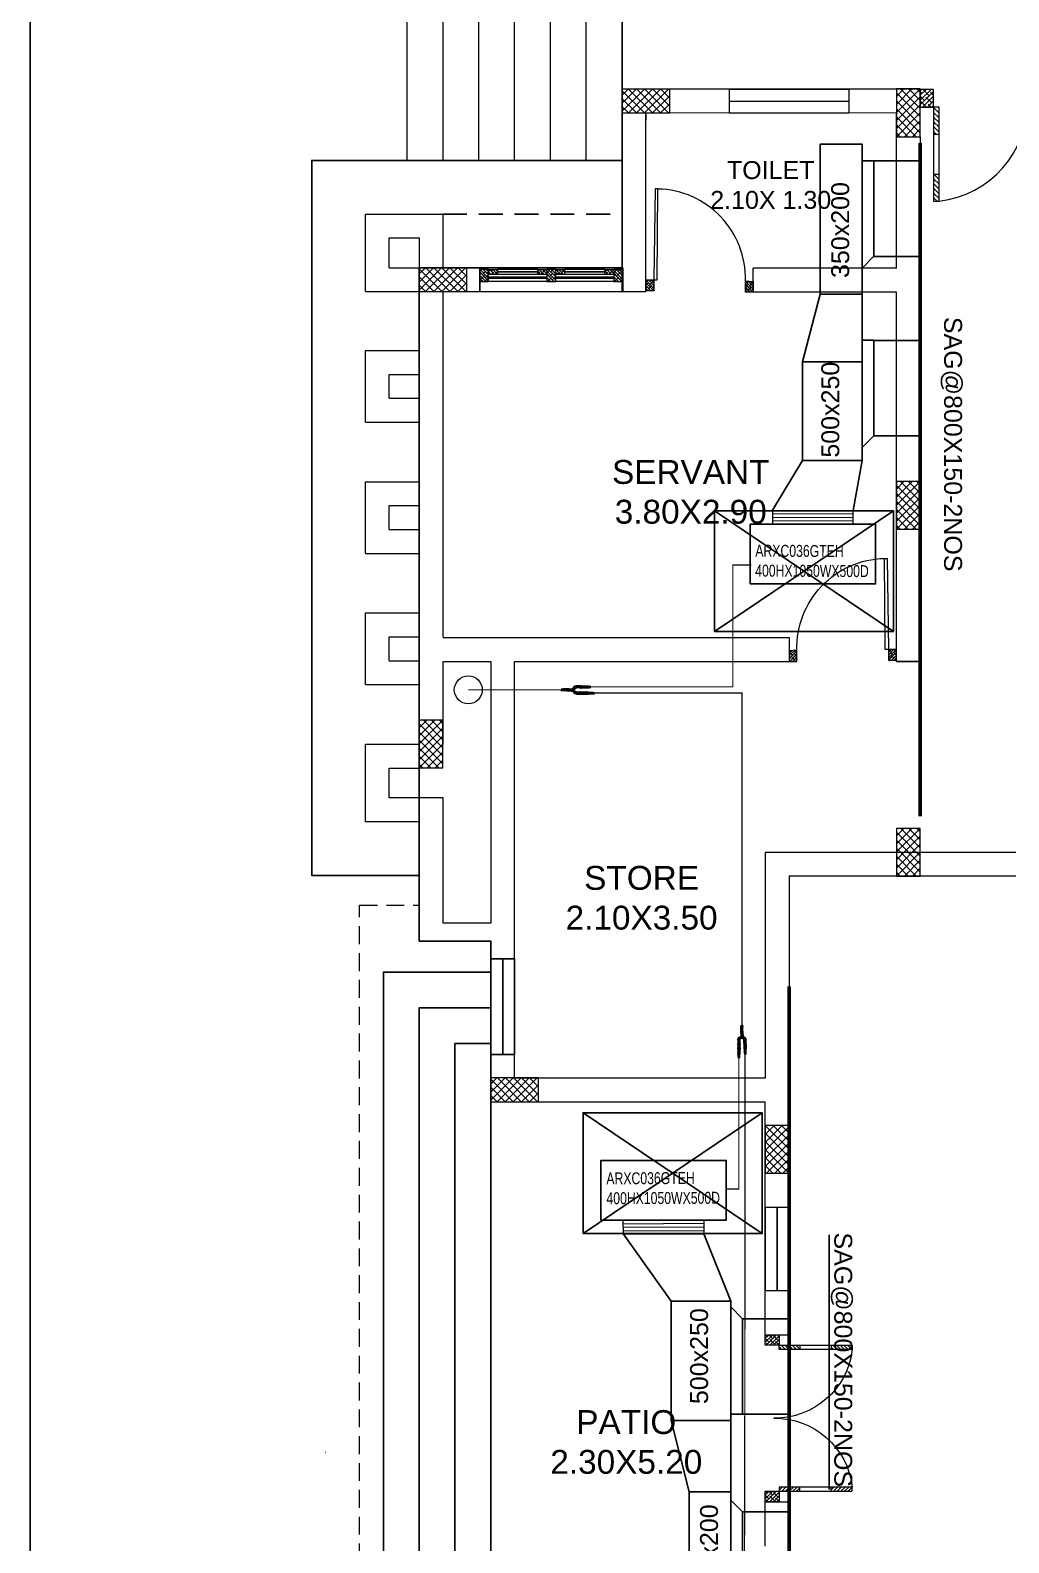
# Model space of a CAD drawing. Header units: centimetres. Extents: x -223085 to -5411, y 68813 to 74618.
# Drawn here: x -223085 to -222265, y 71993 to 73261 of the extents above; entities that cross this region are included whole.
import ezdxf

# ---------------------------------------------------------------- set-up
doc = ezdxf.new("R2010")
doc.units = ezdxf.units.CM
doc.linetypes.add('DASHED2', pattern=[0.375, 0.25, -0.125])
for name, color, linetype in [('A STAIR', 15, 'Continuous'), ('A TEXT FRAME', 253, 'Continuous'), ('COLUMN', 6, 'Continuous'), ('HAVC', 6, 'Continuous'), ('HVAC', 6, 'Continuous'), ('PDF_FRAME', 7, 'Continuous'), ('PDF_m thick', 7, 'Continuous'), ('t10', 7, 'Continuous'), ('WALLL', 7, 'Continuous')]:
    doc.layers.add(name, color=color, linetype=linetype)
for name, color, linetype, lineweight in [('A WALL BORDER', 130, 'Continuous', 30), ('FRAME', 31, 'Continuous', 25), ('hatchh', 251, 'Continuous', 9), ('LINE02', 8, 'Continuous', 0), ('m thick', 15, 'Continuous', 20), ('TXT BM NME', 102, 'Continuous', 13), ('wall face 1', 4, 'Continuous', 30), ('WINDOWSSS', 42, 'Continuous', 20)]:
    doc.layers.add(name, color=color, linetype=linetype, lineweight=lineweight)
doc.layers.add('PDF_DASH', color=7, linetype='Continuous', true_color=0x989898)
doc.layers.add('PDF_hatchh', color=7, linetype='Continuous', true_color=0x767676)
doc.styles.add('ARI', font='arial.ttf')
doc.styles.add('MAPLE CM', font='swisscl.ttf', dxfattribs={"height": 20})
doc.styles.get("Standard").update_dxf_attribs({"font": 'arial.ttf'})

# ---------------------------------------------------------------- blocks, each defined once
blk = doc.blocks.new('CEXDW')
at = {"layer": 'A TEXT FRAME', "color": 10, "linetype": 'ByBlock', "lineweight": 5}
blk.add_line((-236486.6, 19560.2), (-236486.6, 19660.2), dxfattribs=at)
at = {"layer": 'A TEXT FRAME', "color": 5, "linetype": 'ByBlock', "lineweight": 5}
blk.add_lwpolyline([(-236476.6, 19660.2), (-236476.6, 19560.2), (-236496.6, 19560.2), (-236496.6, 19660.2)], close=True, dxfattribs=at)
blk = doc.blocks.new('window 120')
at = {"layer": 'hatchh', "linetype": 'ByBlock', "lineweight": 5}
h = blk.add_hatch(dxfattribs=at)
h.set_pattern_fill('ANSI38', color=256, scale=0.15, angle=270, style=0)
h.set_pattern_definition([(315, (1141.550529, 856.235317), (0.01325825215, 0.01325825215), []), (45, (1141.550529, 856.235317), (0.01325825215, 0.03977475644), [0.046875, -0.028125])])
h.paths.add_polyline_path([(1149.778, 71.298), (1149.778, 71.398), (1149.703, 71.398), (1149.703, 71.358), (1149.703, 71.298)])
h.paths.add_polyline_path([(1149.703, 71.358), (1149.703, 71.398), (1149.628, 71.398), (1149.628, 71.358)])
h.paths.add_polyline_path([(1148.653, 71.298), (1148.653, 71.398), (1148.578, 71.398), (1148.578, 71.298)])
h.paths.add_polyline_path([(1148.728, 71.358), (1148.728, 71.398), (1148.653, 71.398), (1148.653, 71.358)])
h = blk.add_hatch(dxfattribs=at)
h.set_pattern_fill('ANSI38', color=256, scale=0.15, angle=270, style=0)
h.set_pattern_definition([(315, (1669.323571, 90.203803), (0.01325825215, 0.01325825215), []), (45, (1669.323571, 90.203803), (0.01325825215, 0.03977475644), [0.046875, -0.028125])])
h.paths.add_polyline_path([(1149.14, 71.358), (1149.14, 71.398), (1149.065, 71.398), (1149.065, 71.358)])
h = blk.add_hatch(dxfattribs=at)
h.set_pattern_fill('ANSI38', color=256, scale=0.15, angle=270, style=0)
h.set_pattern_definition([(315, (366.332547, 44.985551), (0.01325825215, 0.01325825215), []), (45, (366.332547, 44.985551), (0.01325825215, 0.03977475644), [0.046875, -0.028125])])
h.paths.add_polyline_path([(1149.215, 71.398), (1149.14, 71.398), (1149.14, 71.358), (1149.14, 71.298), (1149.215, 71.298)])
h = blk.add_hatch(dxfattribs=at)
h.set_pattern_fill('ANSI38', color=256, scale=0.15, angle=270, style=0)
h.set_pattern_definition([(315, (1669.804821, 90.203803), (0.01325825215, 0.01325825215), []), (45, (1669.804821, 90.203803), (0.01325825215, 0.03977475644), [0.046875, -0.028125])])
h.paths.add_polyline_path([(1149.29, 71.358), (1149.29, 71.398), (1149.215, 71.398), (1149.215, 71.358)])
at = {"layer": 'FRAME', "linetype": 'ByBlock', "lineweight": 5}
for points in [[(1148.578, 71.398), (1148.578, 71.298), (1148.653, 71.298), (1148.653, 71.398), (1148.578, 71.398)], [(1149.14, 71.398), (1149.14, 71.298), (1149.215, 71.298), (1149.215, 71.398), (1149.14, 71.398)], [(1149.703, 71.398), (1149.703, 71.298), (1149.778, 71.298), (1149.778, 71.398), (1149.703, 71.398)]]:
    blk.add_lwpolyline(points, dxfattribs=at)
for points in [[(1148.728, 71.358), (1148.653, 71.358), (1148.653, 71.398), (1148.728, 71.398)], [(1149.14, 71.358), (1149.065, 71.358), (1149.065, 71.398), (1149.14, 71.398)], [(1149.29, 71.358), (1149.215, 71.358), (1149.215, 71.398), (1149.29, 71.398)], [(1149.703, 71.358), (1149.628, 71.358), (1149.628, 71.398), (1149.703, 71.398)]]:
    blk.add_lwpolyline(points, close=True, dxfattribs=at)
at = {"layer": 'm thick', "linetype": 'ByBlock', "lineweight": 5, "ltscale": 2}
for p, q in [((1149.778, 71.413), (1148.578, 71.413)), ((1148.578, 71.413), (1148.578, 71.213)), ((1149.778, 71.413), (1149.778, 71.213)), ((1149.14, 71.298), (1148.653, 71.298)), ((1149.703, 71.298), (1149.215, 71.298)), ((1148.578, 71.213), (1149.778, 71.213))]:
    blk.add_line(p, q, dxfattribs=at)
at = {"layer": 'WINDOWSSS', "linetype": 'ByBlock', "lineweight": 5}
for p, q in [((1149.065, 71.398), (1148.728, 71.398)), ((1149.628, 71.398), (1149.29, 71.398)), ((1149.14, 71.334), (1148.653, 71.334)), ((1149.14, 71.322), (1148.653, 71.322)), ((1149.065, 71.38), (1148.728, 71.38)), ((1149.065, 71.375), (1148.728, 71.375)), ((1149.065, 71.358), (1148.728, 71.358)), ((1149.703, 71.334), (1149.215, 71.334)), ((1149.703, 71.322), (1149.215, 71.322)), ((1149.628, 71.38), (1149.29, 71.38)), ((1149.628, 71.375), (1149.29, 71.375)), ((1149.628, 71.358), (1149.29, 71.358))]:
    blk.add_line(p, q, dxfattribs=at)
blk = doc.blocks.new('column')
at = {"layer": 'COLUMN', "linetype": 'ByBlock', "lineweight": 5}
h = blk.add_hatch(dxfattribs=at)
h.set_pattern_fill('ANSI37', color=2, scale=1.5, angle=-90)
h.set_pattern_definition([(315, (-286436.947, -174943.034), (3.36759605, 3.36759605), []), (45, (-286436.947, -174943.034), (-3.36759605, 3.36759605), [])])
h.paths.add_polyline_path([(-267530.5, 61541.8), (-267530.5, 61521.8), (-267490.5, 61521.8), (-267490.5, 61541.8)])
h = blk.add_hatch(dxfattribs=at)
h.set_pattern_fill('ANSI37', color=2, scale=1.5)
h.set_pattern_definition([(45, (-30815.702, 42595.5024), (-3.36759605, 3.36759605), []), (135, (-30815.702, 42595.5024), (-3.36759605, -3.36759605), [])])
h.paths.add_polyline_path([(-267300.5, 61501.9), (-267280.5, 61501.9), (-267280.5, 61541.9), (-267300.5, 61541.9)])
h = blk.add_hatch(dxfattribs=at)
h.set_pattern_fill('ANSI37', color=2, scale=1.5)
h.set_pattern_definition([(45, (-30815.702, 42595.5024), (-3.36759605, 3.36759605), []), (135, (-30815.702, 42595.5024), (-3.36759605, -3.36759605), [])])
h.paths.add_polyline_path([(-267300.5, 61501.9), (-267280.5, 61501.9), (-267280.5, 61541.9), (-267300.5, 61541.9)])
h = blk.add_hatch(dxfattribs=at)
h.set_pattern_fill('ANSI37', color=2, scale=1.5, angle=-90)
h.set_pattern_definition([(315, (-286606.9077, -175092.682), (3.36759605, 3.36759605), []), (45, (-286606.9077, -175092.682), (-3.36759605, 3.36759605), [])])
h.paths.add_polyline_path([(-267700.5, 61392.1), (-267700.5, 61372.1), (-267660.5, 61372.1), (-267660.5, 61392.1)])
h = blk.add_hatch(dxfattribs=at)
h.set_pattern_fill('ANSI37', color=2, scale=1.5)
h.set_pattern_definition([(45, (-30815.697, 42266.3644), (-3.36759605, 3.36759605), []), (135, (-30815.697, 42266.3644), (-3.36759605, -3.36759605), [])])
h.paths.add_polyline_path([(-267300.5, 61172.8), (-267280.5, 61172.8), (-267280.5, 61212.8), (-267300.5, 61212.8)])
h = blk.add_hatch(dxfattribs=at)
h.set_pattern_fill('ANSI37', color=2, scale=1.5)
h.set_pattern_definition([(45, (-30815.697, 42266.3644), (-3.36759605, 3.36759605), []), (135, (-30815.697, 42266.3644), (-3.36759605, -3.36759605), [])])
h.paths.add_polyline_path([(-267300.5, 61172.8), (-267280.5, 61172.8), (-267280.5, 61212.8), (-267300.5, 61212.8)])
h = blk.add_hatch(dxfattribs=at)
h.set_pattern_fill('ANSI37', color=2, scale=1.5)
h.set_pattern_definition([(45, (-31215.6574, 42066.3644), (-3.36759605, 3.36759605), []), (135, (-31215.6574, 42066.3644), (-3.36759605, -3.36759605), [])])
h.paths.add_polyline_path([(-267700.5, 60972.8), (-267680.5, 60972.8), (-267680.5, 61012.8), (-267700.5, 61012.8)])
h = blk.add_hatch(dxfattribs=at)
h.set_pattern_fill('ANSI37', color=2, scale=1.5)
h.set_pattern_definition([(45, (-30815.697, 41975.714), (-3.36759605, 3.36759605), []), (135, (-30815.697, 41975.714), (-3.36759605, -3.36759605), [])])
h.paths.add_polyline_path([(-267300.5, 60882.1), (-267280.5, 60882.1), (-267280.5, 60922.1), (-267300.5, 60922.1)])
h = blk.add_hatch(dxfattribs=at)
h.set_pattern_fill('ANSI37', color=2, scale=1.5, angle=-90)
h.set_pattern_definition([(315, (-286546.9417, -175771.9113), (3.36759605, 3.36759605), []), (45, (-286546.9417, -175771.9113), (-3.36759605, 3.36759605), [])])
h.paths.add_polyline_path([(-267640.5, 60712.9), (-267640.5, 60692.9), (-267600.5, 60692.9), (-267600.5, 60712.9)])
h = blk.add_hatch(dxfattribs=at)
h.set_pattern_fill('ANSI37', color=2, scale=1.5, angle=180)
h.set_pattern_definition([(225, (-503875.3456, 79579.4945), (3.36759605, -3.36759605), []), (315, (-503875.3456, 79579.4945), (3.36759605, 3.36759605), [])])
h.paths.add_polyline_path([(-267390.5, 60673.1), (-267410.5, 60673.1), (-267410.5, 60633.1), (-267390.5, 60633.1)])
at = {"layer": 'A TEXT FRAME', "color": 4, "linetype": 'ByBlock', "lineweight": 5}
blk.add_lwpolyline([(-267530.5, 61541.8), (-267530.5, 61521.8), (-267490.5, 61521.8), (-267490.5, 61541.8)], close=True, dxfattribs=at)
at = {"layer": 'A TEXT FRAME', "color": 6, "linetype": 'ByBlock', "lineweight": 5}
for points in [[(-267530.5, 61541.8), (-267530.5, 61521.8), (-267490.5, 61521.8), (-267490.5, 61541.8)], [(-267300.5, 61501.9), (-267280.5, 61501.9), (-267280.5, 61541.9), (-267300.5, 61541.9)], [(-267700.5, 61392.1), (-267700.5, 61372.1), (-267660.5, 61372.1), (-267660.5, 61392.1)], [(-267300.5, 61172.8), (-267280.5, 61172.8), (-267280.5, 61212.8), (-267300.5, 61212.8)], [(-267700.5, 60972.8), (-267680.5, 60972.8), (-267680.5, 61012.8), (-267700.5, 61012.8)], [(-267300.5, 60882.1), (-267280.5, 60882.1), (-267280.5, 60922.1), (-267300.5, 60922.1)], [(-267640.5, 60712.9), (-267640.5, 60692.9), (-267600.5, 60692.9), (-267600.5, 60712.9)], [(-267390.5, 60673.1), (-267410.5, 60673.1), (-267410.5, 60633.1), (-267390.5, 60633.1)]]:
    blk.add_lwpolyline(points, close=True, dxfattribs=at)
blk = doc.blocks.new('W .150')
at = {"layer": 'A STAIR', "linetype": 'ByBlock', "lineweight": 5}
h = blk.add_hatch(dxfattribs=at)
h.set_pattern_fill('ANSI31', color=256, scale=0.1875, style=0)
h.set_pattern_definition([(45, (-1278.992507, 5.066227), (-0.0165728152, 0.0165728152), [])])
h.paths.add_polyline_path([(135.572, 6.937), (135.534, 6.937), (135.534, 6.75), (135.572, 6.75)])
h.paths.add_polyline_path([(135.572, 7.406), (135.534, 7.406), (135.534, 7.218), (135.572, 7.218)])
h = blk.add_hatch(dxfattribs=at)
h.set_pattern_fill('ANSI31', color=256, scale=0.1875, style=0)
h.set_pattern_definition([(135, (1551.373335, 5.066227), (0.0165728152, 0.0165728152), [])])
h.paths.add_polyline_path([(136.847, 6.937), (136.809, 6.937), (136.809, 6.75), (136.847, 6.75)])
h.paths.add_polyline_path([(136.847, 7.406), (136.809, 7.406), (136.809, 7.218), (136.847, 7.218)])
h = blk.add_hatch(dxfattribs=at)
h.set_pattern_fill('ANSI38', color=256, scale=0.1875, angle=180, style=0)
h.set_pattern_definition([(225, (107.112264, 983.23337), (0.0165728152, -0.0165728152), []), (315, (107.112264, 983.23337), (0.04971844555, -0.0165728152), [0.05859375, -0.03515625])])
h.paths.add_polyline_path([(135.534, 6.625), (135.534, 6.75), (135.44, 6.75), (135.44, 6.625)])
h = blk.add_hatch(dxfattribs=at)
h.set_pattern_fill('ANSI38', color=256, scale=0.1875, angle=180, style=0)
h.set_pattern_definition([(225, (108.518514, 983.23337), (0.0165728152, -0.0165728152), []), (315, (108.518514, 983.23337), (0.04971844555, -0.0165728152), [0.05859375, -0.03515625])])
h.paths.add_polyline_path([(136.94, 6.625), (136.94, 6.75), (136.847, 6.75), (136.847, 6.625)])
at = {"layer": 'A STAIR', "linetype": 'ByBlock', "lineweight": 5, "ltscale": 2}
for p, q in [((135.534, 7.406), (135.572, 7.406)), ((135.534, 6.75), (135.534, 7.406)), ((135.572, 7.406), (135.572, 6.75)), ((136.847, 7.406), (136.809, 7.406)), ((136.809, 7.406), (136.809, 6.75)), ((136.847, 6.75), (136.847, 7.406)), ((135.534, 7.218), (135.572, 7.218)), ((136.847, 7.218), (136.809, 7.218)), ((135.534, 6.937), (135.572, 6.937)), ((136.847, 6.937), (136.809, 6.937)), ((135.572, 6.75), (135.534, 6.75)), ((136.809, 6.75), (136.847, 6.75))]:
    blk.add_line(p, q, dxfattribs=at)
at = {"layer": 'A STAIR', "linetype": 'ByBlock', "lineweight": 5}
for points in [[(135.44, 6.75), (135.44, 6.625), (135.534, 6.625), (135.534, 6.75)], [(136.847, 6.75), (136.847, 6.625), (136.94, 6.625), (136.94, 6.75)]]:
    blk.add_lwpolyline(points, close=True, dxfattribs=at)
at = {"layer": 'A WALL BORDER', "color": 42, "linetype": 'ByBlock', "lineweight": 5, "ltscale": 0.005}
for centre, start, end in [((135.494, 6.714), 358.9677, 83.6083), ((136.887, 6.714), 96.3917, 181.0323)]:
    blk.add_arc(centre, 0.696, start, end, dxfattribs=at)
blk = doc.blocks.new('R4E')
at = {"layer": 'PDF_DASH', "linetype": 'ByBlock', "lineweight": 0}
blk.add_arc((0.7, -83.4), 83.4, 358.6053, 88.6669, dxfattribs=at)
at = {"layer": 'PDF_FRAME', "color": 252, "linetype": 'ByBlock', "lineweight": 0, "true_color": 0x989898}
for points in [[(-1.3, -84.7), (-1.3, -94.7), (-8.6, -94.7), (-8.6, -84.7)], [(91.4, -86.1), (91.4, -96), (84.1, -96), (84.1, -85.4)]]:
    blk.add_lwpolyline(points, close=True, dxfattribs=at)
at = {"layer": 'PDF_hatchh', "linetype": 'ByBlock', "lineweight": 0}
for points in [[(-8.6, -84.7), (-1.3, -92.7)], [(-6, -87.4), (-8.6, -90), (-4, -94.7)], [(-8.6, -87.4), (-1.3, -94.7)], [(-7.3, -91.4), (-8.6, -92.7), (-6.6, -94.7)], [(-7.9, -86.7), (-6, -84.7), (-1.3, -90)], [(-3.3, -90), (-6.6, -93.3)], [(-2, -86.1), (-5.3, -89.4)], [(-4.6, -94), (-5.3, -94.7)], [(-4, -85.4), (-3.3, -84.7), (-1.3, -87.4)], [(-1.3, -90.7), (-2.6, -92)], [(-1.3, -93.3), (-2.6, -94.7)], [(-1.3, -88.1), (-1.3, -88.1)], [(84.1, -86.1), (91.4, -93.3)], [(86.7, -88.7), (84.1, -91.4), (88.1, -96)], [(84.1, -88.7), (90.7, -96)], [(85.4, -92.7), (84.1, -94), (85.4, -96)], [(86.7, -85.4), (84.7, -88.1)], [(86.1, -85.4), (91.4, -90.7)], [(89.4, -91.4), (86.1, -94.7)], [(90.7, -87.4), (87.4, -90.7)], [(88.1, -95.3), (87.4, -96)], [(88.7, -86.1), (91.4, -88.1)], [(89.4, -86.1), (88.7, -86.7)], [(91.4, -92), (90, -93.3)], [(91.4, -94.7), (90, -96)]]:
    blk.add_lwpolyline(points, dxfattribs=at)
at = {"layer": 'PDF_m thick', "linetype": 'ByBlock', "lineweight": 0}
blk.add_lwpolyline([(0, 0), (-1.3, -84.7), (2, -84.7), (2.6, 0)], close=True, dxfattribs=at)
blk = doc.blocks.new('sfdsf')
blk.add_line((-33878.723, -54248.736), (-33581.723, -54248.736))
blk = doc.blocks.new('CVVX')
at = {"lineweight": 5, "xscale": 4.554945441230865, "yscale": 4.554945441230865, "zscale": 4.554945441230865, "rotation": 90.00000000000004}
blk.add_blockref('sfdsf', (-175947.9, 69074.68), dxfattribs=at)
blk = doc.blocks.new('45')
at = {"color": 42}
for p, q in [((5375.152, -1589.896), (5375.139, -1589.896)), ((5375.139, -1589.896), (5375.139, -1589.906)), ((5375.152, -1589.906), (5375.139, -1589.906)), ((5375.157, -1589.895), (5375.152, -1589.896)), ((5375.152, -1589.896), (5375.152, -1589.906)), ((5375.152, -1589.906), (5375.157, -1589.908)), ((5375.175, -1589.895), (5375.157, -1589.895)), ((5375.157, -1589.895), (5375.157, -1589.908)), ((5375.175, -1589.908), (5375.157, -1589.908)), ((5375.179, -1589.894), (5375.175, -1589.895)), ((5375.175, -1589.895), (5375.175, -1589.908)), ((5375.175, -1589.908), (5375.179, -1589.909)), ((5375.198, -1589.894), (5375.179, -1589.894)), ((5375.179, -1589.894), (5375.179, -1589.909)), ((5375.198, -1589.909), (5375.179, -1589.909)), ((5375.198, -1589.909), (5375.179, -1589.909)), ((5375.198, -1589.894), (5375.202, -1589.892)), ((5375.198, -1589.894), (5375.198, -1589.909)), ((5375.198, -1589.894), (5375.198, -1589.909)), ((5375.202, -1589.91), (5375.198, -1589.909)), ((5375.223, -1589.892), (5375.202, -1589.892)), ((5375.202, -1589.892), (5375.202, -1589.91)), ((5375.223, -1589.91), (5375.202, -1589.91)), ((5375.223, -1589.91), (5375.223, -1589.892)), ((5375.223, -1589.894), (5375.241, -1589.894)), ((5375.223, -1589.894), (5375.241, -1589.894)), ((5375.223, -1589.909), (5375.241, -1589.909)), ((5375.241, -1589.892), (5375.259, -1589.892)), ((5375.241, -1589.91), (5375.241, -1589.892)), ((5375.241, -1589.91), (5375.26, -1589.91)), ((5375.273, -1589.9), (5375.259, -1589.892)), ((5375.26, -1589.91), (5375.273, -1589.902)), ((5375.299, -1589.861), (5375.333, -1589.861)), ((5375.299, -1589.861), (5375.333, -1589.861)), ((5375.299, -1589.876), (5375.333, -1589.876)), ((5375.333, -1589.926), (5375.299, -1589.926)), ((5375.333, -1589.861), (5375.337, -1589.86)), ((5375.333, -1589.876), (5375.333, -1589.861)), ((5375.337, -1589.878), (5375.333, -1589.876)), ((5375.333, -1589.926), (5375.337, -1589.924)), ((5375.333, -1589.941), (5375.333, -1589.926)), ((5375.337, -1589.86), (5375.348, -1589.86)), ((5375.337, -1589.878), (5375.337, -1589.86)), ((5375.337, -1589.878), (5375.348, -1589.878)), ((5375.337, -1589.924), (5375.348, -1589.924)), ((5375.337, -1589.943), (5375.337, -1589.924)), ((5375.348, -1589.878), (5375.348, -1589.86)), ((5375.348, -1589.861), (5375.375, -1589.861)), ((5375.348, -1589.861), (5375.375, -1589.861)), ((5375.348, -1589.876), (5375.375, -1589.876)), ((5375.348, -1589.943), (5375.348, -1589.924)), ((5375.348, -1589.941), (5375.348, -1589.926)), ((5375.348, -1589.926), (5375.384, -1589.926)), ((5375.375, -1589.86), (5375.394, -1589.86)), ((5375.375, -1589.878), (5375.375, -1589.86)), ((5375.375, -1589.876), (5375.375, -1589.861)), ((5375.375, -1589.878), (5375.394, -1589.878)), ((5375.384, -1589.941), (5375.384, -1589.926)), ((5375.388, -1589.927), (5375.384, -1589.926)), ((5375.384, -1589.941), (5375.388, -1589.94)), ((5375.388, -1589.927), (5375.41, -1589.927)), ((5375.388, -1589.94), (5375.388, -1589.927)), ((5375.388, -1589.94), (5375.41, -1589.94)), ((5375.394, -1589.878), (5375.394, -1589.86)), ((5375.394, -1589.86), (5375.398, -1589.861)), ((5375.398, -1589.876), (5375.394, -1589.878)), ((5375.398, -1589.861), (5375.421, -1589.861)), ((5375.398, -1589.861), (5375.421, -1589.861)), ((5375.398, -1589.876), (5375.398, -1589.861)), ((5375.398, -1589.876), (5375.421, -1589.876)), ((5375.41, -1589.94), (5375.41, -1589.927)), ((5375.414, -1589.928), (5375.41, -1589.927)), ((5375.41, -1589.94), (5375.414, -1589.939)), ((5375.414, -1589.928), (5375.43, -1589.928)), ((5375.414, -1589.939), (5375.414, -1589.928)), ((5375.414, -1589.939), (5375.43, -1589.939)), ((5375.421, -1589.876), (5375.421, -1589.861)), ((5375.425, -1589.862), (5375.421, -1589.861)), ((5375.421, -1589.876), (5375.425, -1589.875)), ((5375.425, -1589.862), (5375.447, -1589.862)), ((5375.425, -1589.875), (5375.425, -1589.862)), ((5375.425, -1589.875), (5375.447, -1589.875)), ((5375.43, -1589.939), (5375.43, -1589.928)), ((5375.434, -1589.93), (5375.43, -1589.928)), ((5375.43, -1589.939), (5375.434, -1589.937)), ((5375.434, -1589.93), (5375.447, -1589.93)), ((5375.434, -1589.937), (5375.434, -1589.93)), ((5375.434, -1589.937), (5375.434, -1589.93)), ((5375.434, -1589.937), (5375.447, -1589.937)), ((5375.447, -1589.875), (5375.447, -1589.862)), ((5375.451, -1589.863), (5375.447, -1589.862)), ((5375.447, -1589.875), (5375.451, -1589.874)), ((5375.447, -1589.937), (5375.447, -1589.93)), ((5375.451, -1589.863), (5375.468, -1589.863)), ((5375.451, -1589.874), (5375.451, -1589.863)), ((5375.451, -1589.874), (5375.468, -1589.874)), ((5375.468, -1589.874), (5375.468, -1589.863)), ((5375.472, -1589.865), (5375.468, -1589.863)), ((5375.468, -1589.874), (5375.472, -1589.872)), ((5375.472, -1589.865), (5375.485, -1589.865)), ((5375.472, -1589.872), (5375.472, -1589.865)), ((5375.472, -1589.872), (5375.472, -1589.865)), ((5375.472, -1589.872), (5375.485, -1589.872)), ((5375.485, -1589.872), (5375.485, -1589.865)), ((5375.333, -1589.941), (5375.299, -1589.941)), ((5375.337, -1589.943), (5375.333, -1589.941)), ((5375.337, -1589.943), (5375.348, -1589.943)), ((5375.348, -1589.941), (5375.384, -1589.941))]:
    blk.add_line(p, q, dxfattribs=at)
for centre, radius, start, end in [((5375.299, -1589.901), 0.0402, 90, 167.3561), ((5375.299, -1589.901), 0.0402, 193.2836, 270), ((5375.272, -1589.901), 0.00162, 302.7005, 58.7276), ((5375.299, -1589.901), 0.0247, 90, 270)]:
    blk.add_arc(centre, radius, start, end, dxfattribs=at)
blk = doc.blocks.new('A$C49C76B04')
at = {"layer": 'wall face 1', "color": 7, "xscale": 100, "yscale": 100, "zscale": 100, "rotation": 180}
blk.add_blockref('45', (537529.9, -158986.1), dxfattribs=at)
blk = doc.blocks.new('A$C22C16DCF')
at = {"layer": 't10', "color": 30, "true_color": 0xf26722, "rotation": 90}
blk.add_blockref('A$C49C76B04', (7.8, 11.3), dxfattribs=at)
blk = doc.blocks.new('A$C2F3818EF')
at = {"layer": 'HVAC', "color": 30, "true_color": 0xf26722}
blk.add_blockref('A$C22C16DCF', (-7.8, -9.6), dxfattribs=at)
blk = doc.blocks.new('A$C2E9877FA')
at = {"layer": 'HAVC', "color": 30, "ltscale": 100, "true_color": 0xf26722, "xscale": 10, "yscale": 10, "zscale": 10, "rotation": 269.9999999999999}
blk.add_blockref('A$C2F3818EF', (-42, -72), dxfattribs=at)
blk = doc.blocks.new('3tr h')
at = {"layer": 'A TEXT FRAME', "color": 8, "linetype": 'ByBlock'}
for points in [[(150, -101.4), (150, 0), (0, 0), (0, -101.4)], [(0, -101.4), (150, 0)], [(0, 0), (150, -101.4)], [(0, -101.4), (150, -101.4)]]:
    blk.add_lwpolyline(points, dxfattribs=at)

msp = doc.modelspace()

# ---------------------------------------------------------------- linework, layer by layer
at = {"layer": 'A TEXT FRAME', "color": 0, "linetype": 'ByBlock', "lineweight": 0}
msp.add_line((-223085.272, 74614.247), (-223085.272, 68813.441), dxfattribs=at)
at = {"layer": 'A TEXT FRAME', "color": 17, "linetype": 'ByBlock', "lineweight": 5}
for p, q in [((-222769.342, 73151.804, 0), (-222769.342, 73661.818, 0)), ((-222739.342, 73151.804, 0), (-222739.342, 73631.818, 0)), ((-222709.342, 73151.804, 0), (-222709.342, 73601.818, 0)), ((-222679.342, 73151.804, 0), (-222679.342, 73571.818, 0)), ((-222649.342, 73151.804, 0), (-222649.342, 73541.818, 0)), ((-222619.342, 73151.804, 0), (-222619.342, 73511.818, 0))]:
    msp.add_line(p, q, dxfattribs=at)
at = {"layer": 'A TEXT FRAME', "color": 4, "linetype": 'ByBlock'}
for p, q in [((-222589.359, 73211.455, 0), (-222589.342, 73511.818, 0)), ((-222708.64, 73061.818, 0), (-222708.64, 73041.818, 0)), ((-222359.342, 72731.804, 0), (-222339.342, 72731.804, 0)), ((-222679.359, 72482.455, 0), (-222699.359, 72482.455, 0)), ((-222679.359, 72402.455, 0), (-222699.359, 72402.455, 0))]:
    msp.add_line(p, q, dxfattribs=at)
at = {"layer": 'A TEXT FRAME', "color": 4, "linetype": 'ByBlock', "lineweight": 5}
for p, q in [((-222339.41, 73211.455, 0), (-222589.359, 73211.455, 0)), ((-222589.359, 73041.818, 0), (-222589.359, 73211.455, 0)), ((-222359.342, 73191.604, 0), (-222569.359, 73191.455, 0)), ((-222569.359, 73041.818, 0), (-222569.359, 73191.455, 0)), ((-222569.359, 73191.455, 0), (-222569.359, 73185.593, 0)), ((-222359.342, 73061.455, 0), (-222359.342, 73191.455, 0)), ((-222339.342, 72731.804, 0), (-222339.342, 73171.604, 0)), ((-222804.359, 73041.818, 0), (-222804.359, 73106.818, 0)), ((-222804.359, 73106.818, 0), (-222739.359, 73106.818, 0)), ((-222739.359, 73061.818, 0), (-222739.359, 73106.818, 0)), ((-222759.359, 73086.818, 0), (-222759.359, 73061.818, 0)), ((-222589.359, 73061.818, 0), (-222589.359, 73086.818, 0)), ((-222784.359, 73061.818, 0), (-222759.359, 73061.818, 0)), ((-222749.359, 73061.818, 0), (-222708.64, 73061.818, 0)), ((-222359.342, 73061.455, 0), (-222479.359, 73061.455, 0)), ((-222479.359, 73041.455, 0), (-222479.359, 73061.455, 0)), ((-222804.359, 73041.818, 0), (-222759.359, 73041.818, 0)), ((-222759.359, 73041.818, 0), (-222759.359, 72992.455, 0)), ((-222749.359, 73041.818, 0), (-222708.64, 73041.818, 0)), ((-222739.359, 72751.804, 0), (-222739.359, 73041.818, 0)), ((-222589.359, 73041.818, 0), (-222569.359, 73041.818, 0)), ((-222359.342, 73041.455, 0), (-222479.359, 73041.455, 0)), ((-222359.342, 72731.804, 0), (-222359.342, 73041.455, 0)), ((-222804.359, 72992.455, 0), (-222759.359, 72992.455, 0)), ((-222804.359, 72932.455, 0), (-222804.359, 72992.455, 0)), ((-222784.359, 72972.455, 0), (-222759.359, 72972.455, 0)), ((-222784.359, 72952.455, 0), (-222784.359, 72972.455, 0)), ((-222759.359, 72952.455, 0), (-222759.359, 72972.455, 0)), ((-222784.359, 72952.455, 0), (-222759.359, 72952.455, 0)), ((-222804.359, 72932.455, 0), (-222759.359, 72932.455, 0)), ((-222759.359, 72882.455, 0), (-222759.359, 72932.455, 0)), ((-222804.359, 72882.455, 0), (-222759.359, 72882.455, 0)), ((-222804.359, 72822.455, 0), (-222804.359, 72882.455, 0)), ((-222784.359, 72862.455, 0), (-222759.359, 72862.455, 0)), ((-222784.359, 72842.455, 0), (-222784.359, 72862.455, 0)), ((-222759.359, 72842.455, 0), (-222759.359, 72862.455, 0)), ((-222784.359, 72842.455, 0), (-222759.359, 72842.455, 0)), ((-222804.359, 72822.455, 0), (-222759.359, 72822.455, 0)), ((-222759.359, 72772.455, 0), (-222759.359, 72822.455, 0)), ((-222804.359, 72772.455, 0), (-222759.359, 72772.455, 0)), ((-222804.359, 72712.455, 0), (-222804.359, 72772.455, 0)), ((-222784.359, 72752.455, 0), (-222759.359, 72752.455, 0)), ((-222784.359, 72732.455, 0), (-222784.359, 72752.455, 0)), ((-222759.359, 72732.455, 0), (-222759.359, 72752.455, 0)), ((-222739.359, 72751.804, 0), (-222449.359, 72751.804, 0)), ((-222449.359, 72751.804, 0), (-222449.359, 72731.804, 0)), ((-222784.359, 72732.455, 0), (-222759.359, 72732.455, 0)), ((-222739.359, 72731.804, 0), (-222699.359, 72731.804, 0)), ((-222739.359, 72662.455, 0), (-222739.359, 72731.804, 0)), ((-222699.359, 72731.804, 0), (-222699.359, 72512.455, 0)), ((-222679.359, 72482.455, 0), (-222679.359, 72731.804, 0)), ((-222679.359, 72731.804, 0), (-222449.359, 72731.804, 0)), ((-222804.359, 72712.455, 0), (-222759.359, 72712.455, 0)), ((-222759.359, 72662.455, 0), (-222759.359, 72712.455, 0)), ((-222804.359, 72662.455, 0), (-222759.359, 72662.455, 0)), ((-222804.359, 72597.455, 0), (-222804.359, 72662.455, 0)), ((-222784.359, 72642.455, 0), (-222759.359, 72642.455, 0)), ((-222784.359, 72617.455, 0), (-222784.359, 72642.455, 0)), ((-222739.297, 72617.455, 0), (-222784.359, 72617.455, 0)), ((-222739.297, 72512.455, 0), (-222739.297, 72617.455, 0)), ((-222759.297, 72597.455, 0), (-222804.359, 72597.455, 0)), ((-222759.297, 72497.455, 0), (-222759.297, 72597.455, 0)), ((-222469.359, 72571.804, 0), (-222469.359, 72382.589, 0)), ((-222259.359, 72571.804, 0), (-222469.359, 72571.804, 0)), ((-222449.359, 72551.804, 0), (-222449.359, 72274.455, 0)), ((-222259.359, 72551.804, 0), (-222449.359, 72551.804, 0)), ((-222699.359, 72512.455, 0), (-222739.297, 72512.455, 0)), ((-222699.359, 72497.455, 0), (-222759.297, 72497.455, 0)), ((-222699.359, 72497.455, 0), (-222699.359, 72482.455, 0)), ((-222699.359, 72402.455, 0), (-222699.359, 71794.849, 0)), ((-222679.359, 72382.589, 0), (-222679.359, 72402.455, 0)), ((-222469.359, 72382.589, 0), (-222679.359, 72382.589, 0)), ((-222659.342, 72362.589, 0), (-222469.359, 72362.589, 0)), ((-222469.359, 72274.455, 0), (-222469.359, 72362.589, 0)), ((-222469.359, 72274.455, 0), (-222449.359, 72274.455, 0)), ((-222469.359, 72167.455, 0), (-222469.359, 72204.455, 0)), ((-222469.359, 72204.455, 0), (-222449.359, 72204.455, 0)), ((-222449.359, 72204.455, 0), (-222449.359, 72167.455, 0)), ((-222469.359, 72167.455, 0), (-222449.359, 72167.455, 0)), ((-222469.359, 71990.329, 0), (-222469.359, 72027.455, 0)), ((-222469.359, 72027.455, 0), (-222449.359, 72027.455, 0)), ((-222449.359, 72027.455, 0), (-222449.359, 71990.329, 0))]:
    msp.add_line(p, q, dxfattribs=at)
at = {"layer": 'A TEXT FRAME', "color": 8, "linetype": 'DASHED2', "ltscale": 80}
msp.add_line((-222739.359, 73106.818, 0), (-222589.359, 73106.818, 0), dxfattribs=at)
at = {"layer": 'A TEXT FRAME', "color": 6, "linetype": 'ByBlock', "lineweight": -2}
for p, q in [((-222849.359, 73018.578, 0), (-222849.719, 73018.578, 0)), ((-222837.441, 72068.637, 0), (-222837.801, 72068.637, 0))]:
    msp.add_line(p, q, dxfattribs=at)
at = {"layer": 'A TEXT FRAME', "color": 8, "linetype": 'DASHED2', "lineweight": 5, "ltscale": 60}
for p, q in [((-222809.359, 71617.335, 0), (-222809.359, 72527.455, 0)), ((-222809.359, 72527.455, 0), (-222759.297, 72527.455, 0))]:
    msp.add_line(p, q, dxfattribs=at)
at = {"layer": 'A TEXT FRAME', "color": 5, "linetype": 'ByBlock'}
for p, q in [((-222699.359, 72402.455, 0), (-222699.359, 72482.455, 0)), ((-222679.359, 72402.455, 0), (-222679.359, 72482.455, 0)), ((-222469.359, 72274.58, 0), (-222469.359, 72204.58, 0)), ((-222449.359, 72274.58, 0), (-222449.359, 72204.58, 0))]:
    msp.add_line(p, q, dxfattribs=at)
at = {"layer": 'A TEXT FRAME', "color": 1, "linetype": 'ByBlock'}
for p, q in [((-222689.359, 72402.455, 0), (-222689.359, 72482.455, 0)), ((-222459.359, 72274.58, 0), (-222459.359, 72204.58, 0))]:
    msp.add_line(p, q, dxfattribs=at)
at = {"layer": 'A TEXT FRAME', "color": 251, "linetype": 'ByBlock', "true_color": 0x636466, "elevation": 0}
msp.add_lwpolyline([(-221464.281, 69972.455), (-221464.281, 70852.455), (-221979.342, 70852.455), (-221979.342, 71222.455), (-222449.359, 71222.455), (-222449.342, 71072.346), (-222759.342, 71072.335), (-222759.342, 71502.349), (-222699.359, 71502.335), (-222699.359, 72497.455), (-222759.297, 72497.455), (-222759.297, 73061.818), (-222589.359, 73061.818), (-222589.359, 74011.818), (-221389.376, 74011.818)], dxfattribs=at)
at = {"layer": 'A TEXT FRAME', "color": 3, "linetype": 'ByBlock'}
for points in [[(-222423.179, 73039.673), (-222423.179, 73165.496), (-222388.179, 73165.496), (-222388.179, 73039.673)], [(-222388.322, 73151.455), (-222378.322, 73151.455), (-222378.322, 73071.455), (-222388.179, 73061.455)], [(-222378.322, 73071.395), (-222339.41, 73071.395), (-222339.41, 73151.395), (-222378.322, 73151.395)], [(-222378.322, 73071.455), (-222378.322, 73071.455), (-222388.179, 73061.455)], [(-222388.179, 72982.898), (-222388.179, 73039.673), (-222423.179, 73039.673), (-222438.179, 72982.898)], [(-222388.179, 73001.064), (-222378.179, 73001.064), (-222378.179, 72921.064), (-222388.036, 72911.064)], [(-222378.179, 72921.004), (-222339.267, 72921.004), (-222339.267, 73001.004), (-222378.179, 73001.004)], [(-222438.179, 72900.42), (-222388.179, 72900.42), (-222388.179, 72982.898), (-222438.179, 72982.898), (-222438.179, 72900.42)], [(-222463.114, 72858.735), (-222438.179, 72900.42)], [(-222395.571, 72858.396), (-222388.179, 72900.42)]]:
    msp.add_lwpolyline(points, dxfattribs=at)
at = {"layer": 'A TEXT FRAME', "color": 2, "linetype": 'ByBlock', "const_width": 3, "elevation": 0}
for points in [[(-222339.41, 73166.451), (-222339.404, 72601.939)], [(-222449.363, 72459.505), (-222449.355, 71850.905)]]:
    msp.add_lwpolyline(points, dxfattribs=at)
at = {"layer": 'A TEXT FRAME', "color": 1, "linetype": 'ByBlock', "elevation": 0}
for points in [[(-222589.359, 73151.804), (-222849.359, 73151.804), (-222849.359, 72552.455), (-222759.297, 72552.455)], [(-222699.359, 72471.455), (-222789.359, 72471.455), (-222789.359, 71662.335), (-222699.359, 71662.335)], [(-222699.359, 72441.455), (-222759.359, 72441.455), (-222759.359, 71692.335), (-222699.359, 71692.335)], [(-222699.359, 72411.455), (-222729.359, 72411.455), (-222729.359, 71722.335), (-222699.359, 71722.335)], [(-222554.509, 72263.583), (-222502.009, 72263.583), (-222502.009, 72313.583), (-222607.009, 72313.583), (-222607.009, 72263.583), (-222554.509, 72263.583)]]:
    msp.add_lwpolyline(points, dxfattribs=at)
at = {"layer": 'A TEXT FRAME', "color": 4, "linetype": 'ByBlock', "lineweight": 5, "elevation": 0}
msp.add_lwpolyline([(-222784.359, 73061.818), (-222784.359, 73086.818), (-222759.359, 73086.818)], dxfattribs=at)
at = {"layer": 'A TEXT FRAME', "color": 8, "linetype": 'ByBlock'}
for points in [[(-222361.901, 72756.845), (-222361.901, 72858.227), (-222511.901, 72858.227), (-222511.901, 72756.845)], [(-222511.901, 72756.845), (-222361.901, 72858.227)], [(-222511.901, 72858.227), (-222361.901, 72756.845)], [(-222511.901, 72756.845), (-222361.901, 72756.845)]]:
    msp.add_lwpolyline(points, dxfattribs=at)
at = {"layer": 'A TEXT FRAME', "color": 1, "linetype": 'ByBlock'}
msp.add_lwpolyline([(-222429.401, 72846.845), (-222376.901, 72846.845), (-222376.901, 72796.845), (-222481.901, 72796.845), (-222481.901, 72846.845), (-222429.401, 72846.845)], dxfattribs=at)
at = {"layer": 'A TEXT FRAME', "color": 3, "linetype": 'ByBlock', "elevation": 0}
for points in [[(-222588.221, 72251.693), (-222548.128, 72195.603)], [(-222520.679, 72252.031), (-222498.128, 72195.603)], [(-222548.128, 72195.603), (-222498.128, 72195.603), (-222498.128, 72095.603), (-222548.128, 72095.603), (-222548.128, 72195.603)], [(-222498.271, 72100.796), (-222488.271, 72100.796), (-222488.271, 72180.796), (-222498.128, 72190.796)], [(-222488.271, 72180.856), (-222449.359, 72180.856), (-222449.359, 72100.856), (-222488.271, 72100.856)], [(-222498.128, 72095.603), (-222498.128, 72035.603), (-222533.128, 72035.603), (-222548.128, 72095.603)], [(-222533.128, 72035.603), (-222533.128, 71935.603), (-222498.128, 71935.603), (-222498.128, 72035.603)], [(-222498.271, 71938.874), (-222488.271, 71938.874), (-222488.271, 72018.874), (-222498.128, 72028.874)], [(-222488.271, 72018.934), (-222449.359, 72018.934), (-222449.359, 71938.934), (-222488.271, 71938.934)]]:
    msp.add_lwpolyline(points, dxfattribs=at)
at = {"layer": 'A TEXT FRAME', "color": 6, "linetype": 'ByBlock', "lineweight": -2, "elevation": 0}
msp.add_lwpolyline([(-222415.852, 72251.137), (-222415.852, 72037.705)], dxfattribs=at)
at = {"layer": 'LINE02', "color": 3}
for points in [[(-222463.114, 72858.735), (-222463.172, 72847.014), (-222395.63, 72846.675), (-222395.571, 72858.396)], [(-222463.128, 72855.872), (-222395.585, 72855.533)], [(-222463.114, 72858.735), (-222395.571, 72858.396)], [(-222463.158, 72849.943), (-222395.615, 72849.605)], [(-222463.143, 72852.874), (-222395.6, 72852.536)]]:
    msp.add_lwpolyline(points, dxfattribs=at)
at = {"layer": 'LINE02', "color": 3, "elevation": 0}
for points in [[(-222588.221, 72251.693), (-222588.28, 72263.414), (-222520.738, 72263.752), (-222520.679, 72252.031)], [(-222588.265, 72260.484), (-222520.723, 72260.823)], [(-222588.251, 72257.553), (-222520.708, 72257.892)], [(-222588.236, 72254.556), (-222520.693, 72254.894)], [(-222588.221, 72251.693), (-222520.679, 72252.031)]]:
    msp.add_lwpolyline(points, dxfattribs=at)
at = {"layer": 'TXT BM NME', "color": 30, "linetype": 'ByBlock', "true_color": 0xf26722, "const_width": 1, "elevation": 0}
for points in [[(-222615.539, 72710.606), (-222496.491, 72710.606), (-222496.491, 72812.704), (-222481.03, 72812.704)], [(-222718.159, 72708.028), (-222638.806, 72708.028)]]:
    msp.add_lwpolyline(points, dxfattribs=at)
at = {"layer": 'TXT BM NME', "color": 30, "linetype": 'ByBlock', "true_color": 0xf26722, "const_width": 1}
for points in [[(-222612.538, 72705.415), (-222488.823, 72705.415), (-222488.823, 72421.131)], [(-222491.436, 72404.441), (-222491.436, 72289.542), (-222502.009, 72289.542)], [(-222486.245, 72407.442), (-222486.245, 72245.499)], [(-222486.245, 72245.499), (-222486.811, 71895.187)]]:
    msp.add_lwpolyline(points, dxfattribs=at)
at = {"layer": 'TXT BM NME', "color": 3, "linetype": 'ByBlock'}
msp.add_circle((-222718.159, 72708.028, 0), 11.727, dxfattribs=at)

# ---------------------------------------------------------------- block references
at = {"layer": 'A TEXT FRAME', "color": 0, "linetype": 'ByBlock'}
msp.add_blockref('column', (44941.112, 11669.804, 0), dxfattribs=at)
at = {"layer": 'A TEXT FRAME', "color": 1, "linetype": 'ByBlock', "rotation": 270}
msp.add_blockref('CEXDW', (-242059.511, -163285.175, 0), dxfattribs=at)
at = {"layer": 'A TEXT FRAME', "color": 4, "linetype": 'ByBlock', "lineweight": 5}
for p, xscale, yscale, zscale, rotation in [((-205901.934, 74006.633, 0), 120.033776507092, 120.033776507092, 120.033776507092, 180), ((-223087.656, 59386.35, 0), -93.33333337462194, 93.33333337462194, 93.33333337462194, 270)]:
    msp.add_blockref('W .150', p, dxfattribs=dict(at, xscale=xscale, yscale=yscale, zscale=zscale, rotation=rotation))
at = {"layer": 'A TEXT FRAME', "color": 244, "linetype": 'ByBlock', "true_color": 0x991b1e, "yscale": 0.9004299792004021, "zscale": 0.9004299792004021}
for p, xscale in [((-222561.624, 73127.893, 0), 0.9004299792004021), ((-222367.094, 72818.243, 0), -0.9004299792004021)]:
    msp.add_blockref('R4E', p, dxfattribs=dict(at, xscale=xscale))
at = {"layer": 'A TEXT FRAME', "color": 8, "linetype": 'ByBlock'}
msp.add_blockref('3tr h', (-222622.009, 72353.583, 0), dxfattribs=at)
at = {"layer": 'TXT BM NME', "color": 30, "linetype": 'ByBlock', "true_color": 0xf26722, "xscale": -0.08000000000000002, "yscale": 0.08000000000000002, "zscale": 0.08000000000000002}
msp.add_blockref('A$C2E9877FA', (-222629.425, 72710.53, 0), dxfattribs=at)
at = {"layer": 'TXT BM NME', "color": 30, "linetype": 'ByBlock', "true_color": 0xf26722, "xscale": -0.08000000000000002, "yscale": 0.08000000000000002, "zscale": 0.08000000000000002, "rotation": 270}
msp.add_blockref('A$C2E9877FA', (-222486.321, 72416.243), dxfattribs=at)
at = {"layer": 'wall face 1', "linetype": 'ByBlock', "lineweight": -2, "xscale": 100.0000000442378, "yscale": 100.0000000442378, "zscale": 100.0000000442378}
msp.add_blockref('window 120', (-337566.44, 65920.525, 0), dxfattribs=at)
at = {"layer": 'WALLL', "linetype": 'ByBlock', "lineweight": 0, "xscale": 4.287940003608949, "yscale": 4.287940003608949, "zscale": 4.287940003608949}
msp.add_blockref('CVVX', (-528181.369, 434321.972), dxfattribs=at)

# ---------------------------------------------------------------- texts
at = {"lineweight": 5, "width": 392.50181, "style": 'ARI'}
for s, insert, char_height, attachment_point in [('\\pxqc;TOILET\\P2.10X 1.30', (-222660.979, 73151.247, 0), 15, 1), ('\\pxqc;SERVANT \\P3.80X2.90', (-222727.998, 72900.685, 0), 20, 1), ('\\pxqc;STORE^J2.10X3.50', (-222769.191, 72560.408, 0), 20, 1), ('\\pxqc;PATIO\\P2.30X5.20', (-222389.505, 72104.21, 0), 20, 3)]:
    msp.add_mtext(s, dxfattribs=dict(at, insert=insert, char_height=char_height, attachment_point=attachment_point))
at = {"layer": 'A TEXT FRAME', "color": 3, "linetype": 'ByBlock', "char_height": 15, "rotation": 90}
for s, insert, attachment_point in [('350x200', (-222413.995, 73053.275), 1), ('500x250', (-222422.31, 72902.664), 1), ('500x250', (-222532.26, 72189.687, 0), 3), ('350x200', (-222523.944, 72025.226, 0), 3)]:
    msp.add_mtext(s, dxfattribs=dict(at, insert=insert, attachment_point=attachment_point))
at = {"layer": 'A TEXT FRAME', "color": 6, "linetype": 'ByBlock', "char_height": 15, "attachment_point": 3, "rotation": 270}
for insert in [(-222304.404, 72807.228, 0), (-222396.442, 72039.705, 0)]:
    msp.add_mtext('SAG@800X150-2NOS', dxfattribs=dict(at, insert=insert))
at = {"layer": 'LINE02', "color": 4, "char_height": 10, "style": 'MAPLE CM'}
for insert, attachment_point, rotation in [((-222477.746, 72802.86), 7, 359.712814), ((-222602.507, 72303.465), 1, 0.287186)]:
    msp.add_mtext_dynamic_manual_height_columns('ARXC036GTEH\\P400HX1050WX500D', width=62.22329, gutter_width=100, heights=[0], dxfattribs=dict(at, insert=insert, attachment_point=attachment_point, rotation=rotation))

doc.saveas('drawing.dxf')
